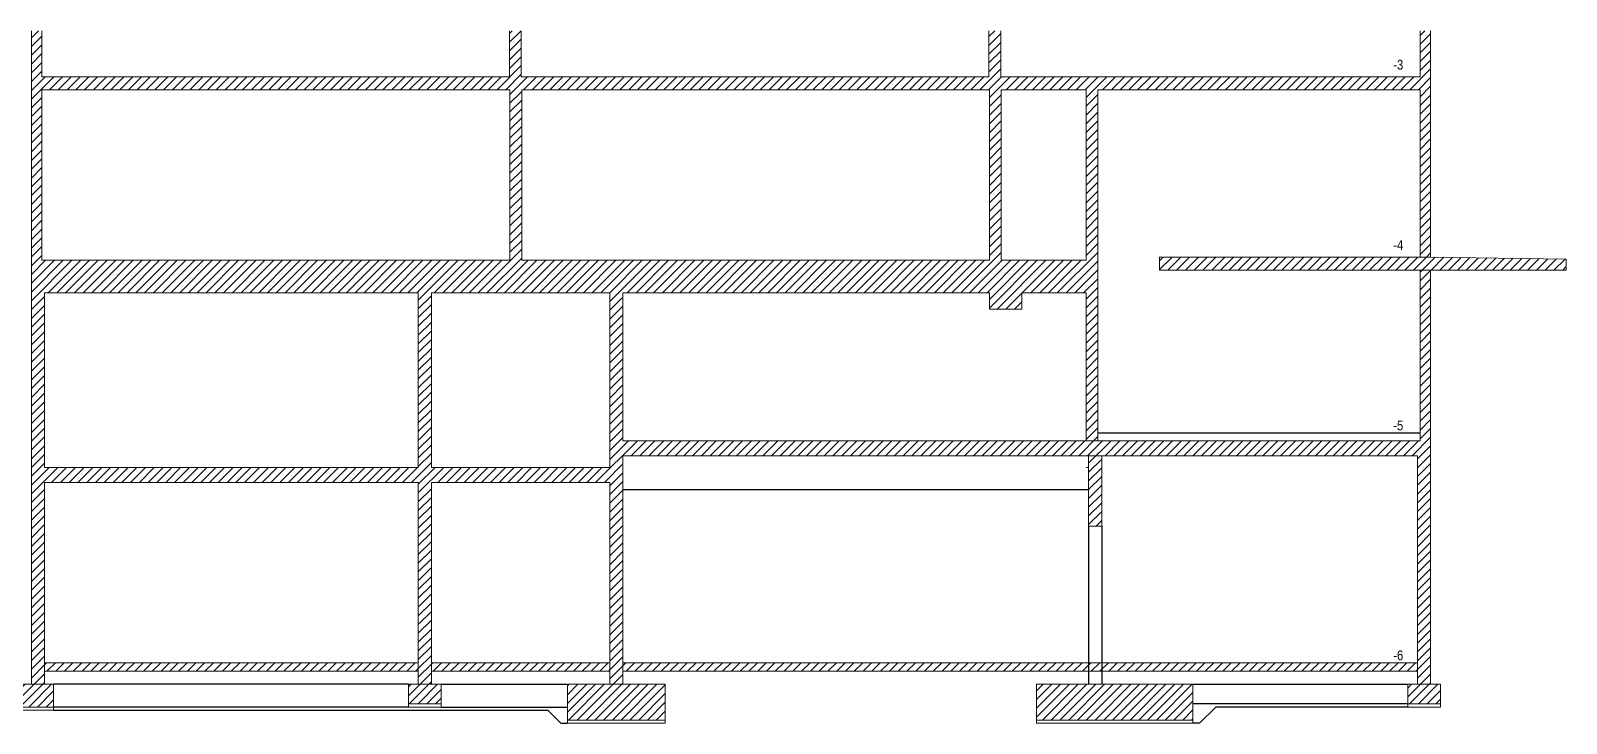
# Model space of a CAD drawing. Header units: millimetres. Extents: x -26249 to 60250, y -21218 to 23336.
# Drawn here: x 18805 to 21162, y 9602 to 10666 of the extents above; entities that cross this region are included whole.
import ezdxf

# ---------------------------------------------------------------- set-up
doc = ezdxf.new("R2010")
doc.units = ezdxf.units.MM
doc.layers.add('01-coupe soussol', color=253, linetype='Continuous')
doc.styles.add('ARIAL NA', font='ARIALN.TTF')
pattern_1 = [(45, (-13484.1425, 14129.075), (-6.735192, 6.735192), [])]

msp = doc.modelspace()

# ---------------------------------------------------------------- hatches: boundary and pattern name
at = {"layer": '01-coupe soussol'}
h = msp.add_hatch(dxfattribs=at)
h.set_pattern_fill('ANSI31', color=256, scale=3)
h.set_pattern_definition(pattern_1)
h.paths.add_polyline_path([(16590.574, 9662.044), (16129.574, 9662.044), (16129.574, 9627.044), (16590.574, 9627.044)])
h.paths.add_polyline_path([(17124.574, 9662.044), (16640.574, 9662.044), (16640.574, 9627.044), (17124.574, 9627.044)])
h.paths.add_polyline_path([(17404.574, 9662.044), (17174.574, 9662.044), (17174.574, 9627.044), (17404.574, 9627.044)])
h.paths.add_polyline_path([(18019.574, 9662.044), (17454.574, 9662.044), (17454.574, 9627.044), (18019.574, 9627.044)])
h.paths.add_polyline_path([(17454.574, 9662.044), (17404.574, 9662.044), (17404.574, 9632.044), (17454.574, 9632.044)])
h.paths.add_polyline_path([(17174.574, 9662.044), (17124.574, 9662.044), (17124.574, 9632.044), (17174.574, 9632.044)])
h.paths.add_polyline_path([(16640.574, 9662.044), (16590.574, 9662.044), (16590.574, 9632.044), (16640.574, 9632.044)])
h.paths.add_polyline_path([(16625.574, 9682.044), (16605.574, 9682.044), (16605.574, 9662.044), (16625.574, 9662.044)])
h.paths.add_polyline_path([(16625.574, 9695.044), (16605.574, 9695.044), (16605.574, 9682.044), (16625.574, 9682.044)])
h.paths.add_polyline_path([(17159.574, 9682.044), (17139.574, 9682.044), (17139.574, 9662.044), (17159.574, 9662.044)])
h.paths.add_polyline_path([(17159.574, 9695.044), (17139.574, 9695.044), (17139.574, 9682.044), (17159.574, 9682.044)])
h.paths.add_polyline_path([(18769.574, 9662.044), (18069.574, 9662.044), (18069.574, 9627.044), (18769.574, 9627.044)])
h.paths.add_polyline_path([(18783.574, 9695.044), (18053.584, 9695.044), (18053.584, 9682.044), (18783.574, 9682.044)])
h.paths.add_polyline_path([(18839.574, 9662.044), (18769.574, 9662.044), (18769.574, 9627.044), (18839.574, 9627.044)])
h.paths.add_polyline_path([(18825.574, 9972.044), (19399.574, 9972.044), (19399.574, 9662.044), (19419.574, 9662.044), (19419.574, 9972.044), (19693.574, 9972.044), (19693.574, 9662.044), (19713.574, 9662.044), (19713.574, 10013.044), (20428.535, 10013.044), (20428.535, 9905.044), (20448.535, 9905.044), (20448.535, 10013.044), (20933.535, 10013.044), (20933.535, 9662.044), (20953.535, 9662.044), (20953.535, 10298.044), (20937.535, 10298.044), (20937.535, 10036.044), (20424.535, 10036.044), (19713.574, 10036.044), (19713.574, 10263.044), (20276.132, 10263.044), (20276.132, 10238.044), (20326.132, 10238.044), (20326.132, 10263.044), (20424.535, 10263.044), (20424.535, 10036.044), (20442.535, 10036.044), (20442.535, 10575.044), (20937.535, 10575.044), (20937.535, 10318.044), (20953.535, 10318.044), (20953.535, 10665.695), (20937.535, 10665.695), (20937.535, 10595.044), (20293.574, 10595.044), (20293.574, 10665.695), (20275.574, 10665.695), (20275.574, 10595.044), (19557.574, 10595.044), (19557.574, 10665.695), (19539.574, 10665.695), (19539.574, 10595.044), (18821.574, 10595.044), (18821.574, 10665.695), (18805.574, 10665.695), (18805.574, 10595.044), (18805.574, 9995.044), (18805.574, 9972.044), (18805.574, 9662.044), (18825.574, 9662.044)])
h.paths.add_polyline_path([(18825.574, 9995.044), (18825.574, 10263.044), (19399.574, 10263.044), (19399.574, 9995.044)], flags=16)
h.paths.add_polyline_path([(18821.574, 10313.044), (18821.574, 10575.044), (19540.268, 10575.044), (19540.268, 10313.044)], flags=16)
h.paths.add_polyline_path([(19419.574, 9995.044), (19419.574, 10263.044), (19693.574, 10263.044), (19693.574, 9995.044)], flags=16)
h.paths.add_polyline_path([(19558.268, 10313.044), (19558.268, 10575.044), (20276.132, 10575.044), (20276.132, 10313.044)], flags=16)
h.paths.add_polyline_path([(20294.132, 10313.044), (20294.132, 10575.044), (20424.535, 10575.044), (20424.535, 10313.044)], flags=16)
h = msp.add_hatch(dxfattribs=at)
h.set_pattern_fill('ANSI31', color=256, scale=3)
h.set_pattern_definition(pattern_1)
h.paths.add_polyline_path([(21161.747, 10315.044), (20953.535, 10318.044), (20537.536, 10318.044), (20537.536, 10298.044), (21161.747, 10298.044)])
h.paths.add_polyline_path([(20588.535, 9662.044), (20348.535, 9662.044), (20348.535, 9607.044), (20588.535, 9607.044)])
h.paths.add_polyline_path([(20933.535, 9695.044), (20448.535, 9695.044), (20448.535, 9682.044), (20933.535, 9682.044)])
h.paths.add_polyline_path([(20448.535, 9695.044), (20428.535, 9695.044), (20428.535, 9682.044), (20448.535, 9682.044)])
h.paths.add_polyline_path([(20428.535, 9695.044), (19713.574, 9695.044), (19713.574, 9682.044), (20428.535, 9682.044)])
h.paths.add_polyline_path([(19778.574, 9662.044), (19628.574, 9662.044), (19628.574, 9607.044), (19778.574, 9607.044)])
h.paths.add_polyline_path([(19693.574, 9695.044), (19419.574, 9695.044), (19419.574, 9682.044), (19693.574, 9682.044)])
h.paths.add_polyline_path([(19434.574, 9662.044), (19384.574, 9662.044), (19384.574, 9632.044), (19434.574, 9632.044)])
h.paths.add_polyline_path([(19399.574, 9695.044), (18825.574, 9695.044), (18825.574, 9682.044), (19399.574, 9682.044)])
h.paths.add_polyline_path([(20968.535, 9662.044), (20918.535, 9662.044), (20918.535, 9632.044), (20968.535, 9632.044)])

# ---------------------------------------------------------------- linework, layer by layer
at = {"layer": '01-coupe soussol', "lineweight": 5}
for p, q in [((18805.574, 10595.044), (18805.574, 10665.695)), ((18821.574, 10595.044), (18821.574, 10665.695)), ((19539.574, 10595.044), (19539.574, 10665.695)), ((19557.574, 10595.044), (19557.574, 10665.695)), ((20275.574, 10595.044), (20275.574, 10665.695)), ((20293.574, 10595.044), (20293.574, 10665.695)), ((20937.535, 10665.695), (20937.535, 10595.044)), ((20953.535, 10665.695), (20953.535, 10318.044)), ((18805.574, 10595.044), (18805.574, 9995.044)), ((18821.574, 10595.044), (19539.574, 10595.044)), ((19557.574, 10595.044), (20275.574, 10595.044)), ((20293.574, 10595.044), (20937.535, 10595.044)), ((18821.574, 10575.044), (19540.268, 10575.044)), ((18821.574, 10575.044), (18821.574, 10313.044)), ((19540.268, 10575.044), (19540.268, 10313.044)), ((19558.268, 10575.044), (20276.132, 10575.044)), ((19558.268, 10575.044), (19558.268, 10313.044)), ((20276.132, 10313.044), (20276.132, 10575.044)), ((20294.132, 10575.044), (20424.535, 10575.044)), ((20294.132, 10575.044), (20294.132, 10313.044)), ((20424.535, 10575.044), (20424.535, 10313.044)), ((20442.535, 10575.044), (20937.535, 10575.044)), ((20442.535, 10575.044), (20442.535, 10036.044)), ((20937.535, 10575.044), (20937.535, 10318.044)), ((18821.574, 10313.044), (19540.268, 10313.044)), ((19558.268, 10313.044), (20276.132, 10313.044)), ((20294.132, 10313.044), (20424.535, 10313.044)), ((20537.536, 10318.044), (20953.535, 10318.044)), ((20537.536, 10318.044), (20537.536, 10298.044)), ((20953.535, 10318.044), (21161.747, 10315.044)), ((21161.747, 10315.044), (21161.747, 10298.044)), ((20537.536, 10298.044), (21161.747, 10298.044)), ((20937.535, 10298.044), (20937.535, 10036.044)), ((20953.535, 10298.044), (20953.535, 9662.044)), ((18825.574, 10263.044), (19399.574, 10263.044)), ((18825.574, 9995.044), (18825.574, 10263.044)), ((19399.574, 9995.044), (19399.574, 10263.044)), ((19419.574, 10263.044), (19693.574, 10263.044)), ((19419.574, 9995.044), (19419.574, 10263.044)), ((19693.574, 9995.044), (19693.574, 10263.044)), ((19713.574, 10263.044), (20276.132, 10263.044)), ((19713.574, 10036.044), (19713.574, 10263.044)), ((20276.132, 10263.044), (20276.132, 10238.044)), ((20326.132, 10263.044), (20424.535, 10263.044)), ((20326.132, 10263.044), (20326.132, 10238.044)), ((20424.535, 10263.044), (20424.535, 10036.044)), ((20276.132, 10238.044), (20326.132, 10238.044)), ((20424.535, 10036.044), (19713.574, 10036.044)), ((20424.535, 10036.044), (20937.535, 10036.044)), ((18805.574, 9995.044), (18805.574, 9972.044)), ((18825.574, 9995.044), (19399.574, 9995.044)), ((19419.574, 9995.044), (19693.574, 9995.044)), ((19713.574, 9972.044), (19713.574, 10013.044)), ((20448.535, 10013.044), (19713.574, 10013.044)), ((20424.535, 9995.044), (20428.535, 9995.044)), ((20428.535, 10013.044), (20428.535, 9905.044)), ((20448.535, 10013.044), (20933.535, 10013.044)), ((20448.535, 10013.044), (20448.535, 9905.044)), ((20933.535, 10013.044), (20933.535, 9662.044)), ((18805.574, 9972.044), (18805.574, 9662.044)), ((18825.574, 9972.044), (19399.574, 9972.044)), ((18825.574, 9972.044), (18825.574, 9662.044)), ((19399.574, 9972.044), (19399.574, 9662.044)), ((19419.574, 9972.044), (19693.574, 9972.044)), ((19419.574, 9972.044), (19419.574, 9662.044)), ((19693.574, 9972.044), (19693.574, 9662.044)), ((19713.574, 9972.044), (19713.574, 9662.044)), ((20428.535, 9905.044), (20448.535, 9905.044)), ((18825.574, 9695.044), (19399.574, 9695.044)), ((19419.574, 9695.044), (19693.574, 9695.044)), ((19713.574, 9695.044), (20933.535, 9695.044)), ((18825.574, 9682.044), (19399.574, 9682.044)), ((19419.574, 9682.044), (19693.574, 9682.044)), ((19713.574, 9682.044), (20933.535, 9682.044)), ((18839.574, 9662.044), (18769.574, 9662.044)), ((18839.574, 9662.044), (18839.574, 9622.044)), ((19384.574, 9662.044), (19384.574, 9627.044)), ((19434.574, 9662.044), (19384.574, 9662.044)), ((19434.574, 9662.044), (19434.574, 9627.044)), ((19628.574, 9662.044), (19628.574, 9602.044)), ((19778.574, 9662.044), (19628.574, 9662.044)), ((19778.574, 9662.044), (19778.574, 9602.044)), ((20348.535, 9662.044), (20348.535, 9602.044)), ((20588.535, 9662.044), (20348.535, 9662.044)), ((20588.535, 9662.044), (20588.535, 9602.044)), ((20918.535, 9662.044), (20968.535, 9662.044)), ((20918.535, 9662.044), (20918.535, 9627.044)), ((20968.535, 9662.044), (20968.535, 9627.044)), ((18839.574, 9627.044), (18769.574, 9627.044)), ((18839.574, 9622.044), (18769.574, 9622.044)), ((19434.574, 9632.044), (19384.574, 9632.044)), ((19434.574, 9627.044), (19384.574, 9627.044)), ((20918.535, 9632.044), (20968.535, 9632.044)), ((20918.535, 9627.044), (20968.535, 9627.044)), ((19778.574, 9607.044), (19628.574, 9607.044)), ((19778.574, 9602.044), (19628.574, 9602.044)), ((20588.535, 9607.044), (20348.535, 9607.044)), ((20588.535, 9602.044), (20348.535, 9602.044))]:
    msp.add_line(p, q, dxfattribs=at)
at = {"layer": '01-coupe soussol'}
for p, q in [((20442.535, 10048.044), (20937.535, 10048.044)), ((19713.684, 9960.976), (20428.646, 9960.976)), ((20428.535, 9905.044), (20428.535, 9662.044)), ((20448.535, 9905.044), (20448.535, 9662.044)), ((19384.574, 9662.044), (18839.574, 9662.044)), ((19434.574, 9662.044), (19628.574, 9662.044)), ((20588.535, 9662.044), (20918.535, 9662.044)), ((19384.574, 9627.044), (18839.574, 9627.044)), ((18839.574, 9622.044), (19598.574, 9622.044)), ((19434.574, 9627.044), (19628.574, 9627.044)), ((19618.574, 9602.044), (19598.574, 9622.044)), ((20918.535, 9632.044), (20588.535, 9632.044)), ((20598.535, 9602.044), (20623.535, 9627.044)), ((20918.535, 9627.044), (20623.535, 9627.044)), ((19618.574, 9602.044), (19628.574, 9602.044)), ((20598.535, 9602.044), (20588.535, 9602.044))]:
    msp.add_line(p, q, dxfattribs=at)

# ---------------------------------------------------------------- texts
at = {"layer": '01-coupe soussol', "style": 'ARIAL NA'}
for s, p in [('-3', (20896.203, 10605.98)), ('-4', (20896.203, 10328.98)), ('-5', (20896.203, 10051.98)), ('-6', (20896.203, 9698.98))]:
    msp.add_text(s, height=15, dxfattribs=at).set_placement(p)

doc.saveas('drawing.dxf')
